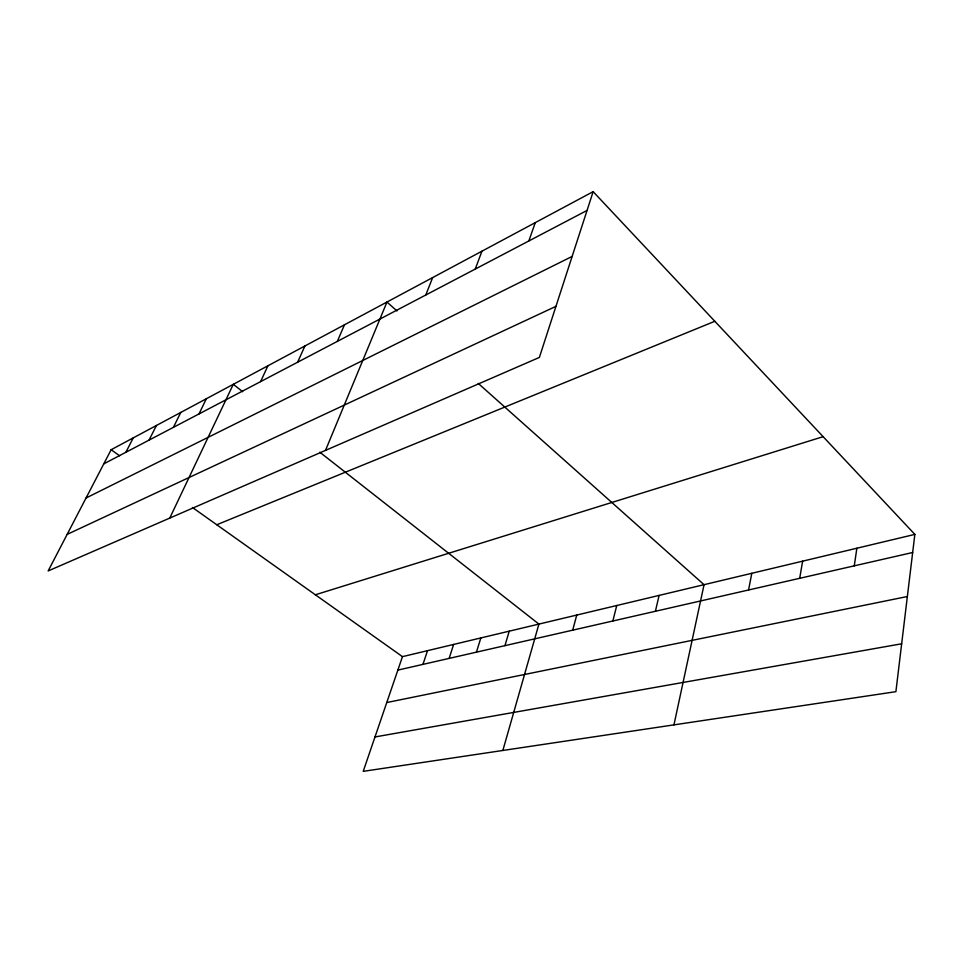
<?xml version="1.0" encoding="UTF-8"?>
<svg xmlns="http://www.w3.org/2000/svg" width="963" height="963" viewBox="0 0 963 963"><rect width="100%" height="100%" fill="white"/><g stroke="black" fill="none" stroke-linecap="round" stroke-linejoin="round"><path stroke-width="1.44" d="M914.85 534.393L895.891 691.675L363.22 771.351L402.462 656.646L914.85 534.393L593.148 191.649L111.13 449.733L48.15 570.951L539.376 357.429L593.148 191.649M854.277 565.847L856.865 548.224M799.699 578.306L802.636 561.164M748.564 589.994L751.802 573.298M673.956 724.874L704.049 584.697L478.25 383.406M655.406 611.276L659.113 595.411M612.853 620.991L616.753 605.522M572.684 630.175L576.753 615.068M502.855 750.466L538.919 624.096L319.812 452.201M504.937 645.655L509.246 631.174M476.432 652.156L480.838 637.951M449.143 658.391L453.621 644.44M422.974 664.374L427.512 650.675M528.843 240.967L535.272 222.634M475.253 269.062L481.945 251.187M425.766 295.015L432.664 277.573M325.494 450.395L386.97 302.045L396.937 310.929M337.327 341.396L344.489 324.784M297.651 362.196L304.91 345.982M260.6 381.625L267.919 365.784M169.765 518.094L233.287 384.321L242.688 391.7M198.992 413.934L206.359 398.742M173.4 427.355L180.779 412.441M149.06 440.115L156.427 425.477M125.888 452.273L133.243 437.888M103.799 463.853L587.057 210.44M86.056 498.003L572.13 256.435M67.145 534.393L555.952 306.342M216.759 524.751L714.823 321.281M315.358 594.785L823.124 436.672M397.851 670.116L912.671 552.497M386.765 702.545L907.363 596.518M374.992 736.96L901.657 643.79M111.13 449.733L119.629 455.764M192.444 507.477L402.462 656.646"/></g></svg>
